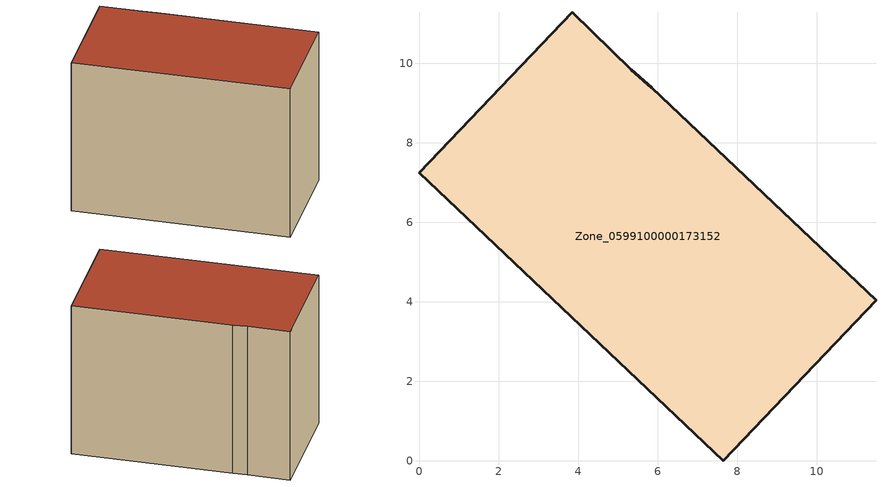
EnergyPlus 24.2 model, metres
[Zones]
Zone_0599100000173152
 floor ground (C_G): 7.64,0 0,7.24 3.85,11.28 5.33,9.84 5.85,9.38 11.49,4.04 z3.2
 wall outside (C_F): 0,7.24 7.64,0 11.49,4.04 5.85,9.38 5.33,9.84 3.85,11.28 0,7.24 z3.2:11.15
 roof outside (C_R): 11.49,4.04 5.85,9.38 5.33,9.84 3.85,11.28 0,7.24 7.64,0 z11.15
[BUILDING]
Pand.0599100000173152: North Axis=0; Terrain=City; Loads Convergence Tolerance Value=0.04; Temperature Convergence Tolerance Value=0.4; Solar Distribution=FullExterior; Maximum Number of Warmup Days=25; Minimum Number of Warmup Days=1
[Site:Location]
Rotterdam.The.Hague.AP_ZH_NLD Design_Conditions: Latitude=51.96; Longitude=4.45; Time Zone=1; Elevation=-4.5
[SITE:GROUNDTEMPERATURE:BUILDINGSURFACE]
18, 18, 18, 18, 18, 18, 18, 18, 18, 18, 18, 18
[MATERIAL] Thermal Absorptance=0.9; Solar Absorptance=0.7; Visible Absorptance=0.7
Name | Roughness | Thickness | Conductivity | Density | Specific Heat
G.TC.1975-1991 | MediumSmooth | 0.15 | 0.288461 | 540 | 1210
F.TC.1975-1991 | Rough | 0.3 | 0.230769 | 1920 | 840
R.TC.1975-1991 | MediumRough | 0.2 | 0.153846 | 1500 | 1000
[CONSTRUCTION]
C_G: G.TC.1975-1991
C_F: F.TC.1975-1991
C_R: R.TC.1975-1991
[ZONE]
Zone_0599100000173152: Type=1; Multiplier=1; Ceiling Height=Autocalculate; Volume=Autocalculate; Floor Area=autocalculate; Part of Total Floor Area=Yes
[ZONEINFILTRATION:DESIGNFLOWRATE]
Infil_Zone_0599100000173152: Zone or ZoneList or Space or SpaceList=Zone_0599100000173152; Schedule=AlwaysOn; Design Flow Rate Calculation Method=Flow/Area; Flow Rate per Floor Area=0.003; Constant Term Coefficient=1; Temperature Term Coefficient=0; Velocity Term Coefficient=0; Velocity Squared Term Coefficient=0
[HVACTEMPLATE:ZONE:IDEALLOADSAIRSYSTEM]
Zone_0599100000173152: Maximum Heating Supply Air Temperature=50; Minimum Cooling Supply Air Temperature=13; Maximum Heating Supply Air Humidity Ratio=0.0156; Minimum Cooling Supply Air Humidity Ratio=0.0077; Heating Limit=NoLimit; Cooling Limit=NoLimit; Dehumidification Control Type=ConstantSensibleHeatRatio; Cooling Sensible Heat Ratio=0.7; Dehumidification Setpoint=60; Humidification Control Type=None; Humidification Setpoint=30; Outdoor Air Method=None; Outdoor Air Flow Rate per Person=0.00944; Outdoor Air Flow Rate per Zone Floor Area=0; Outdoor Air Flow Rate per Zone=0; Demand Controlled Ventilation Type=None; Outdoor Air Economizer Type=NoEconomizer; Heat Recovery Type=None; Sensible Heat Recovery Effectiveness=0.7; Latent Heat Recovery Effectiveness=0.65
[ZONECONTROL:THERMOSTAT]
ThermostatControl_Zone_0599100000173152: Zone or ZoneList=Zone_0599100000173152; Control Type Schedule=DualSetpointControlType; Control 1=Thermostat_Zone_0599100000173152; Temperature Difference Between Cutout And Setpoint=0
[THERMOSTATSETPOINT:DUALSETPOINT]
Thermostat_Zone_0599100000173152: Heating Setpoint Temperature Schedule=HeatingSetpoint_Zone_0599100000173152; Cooling Setpoint Temperature Schedule=CoolingSetpoint_Zone_0599100000173152
[SCHEDULE:COMPACT]
HeatingSetpoint_Zone_0599100000173152: Through: 12/31, For: AllDays, Until: 24:00, 21
CoolingSetpoint_Zone_0599100000173152: Through: 12/31, For: AllDays, Until: 24:00, 24
DualSetpointControlType: Through: 12/31, For: AllDays, Until: 24:00, 4
AlwaysOn: Through: 12/31, For: AllDays, Until: 24:00, 1
